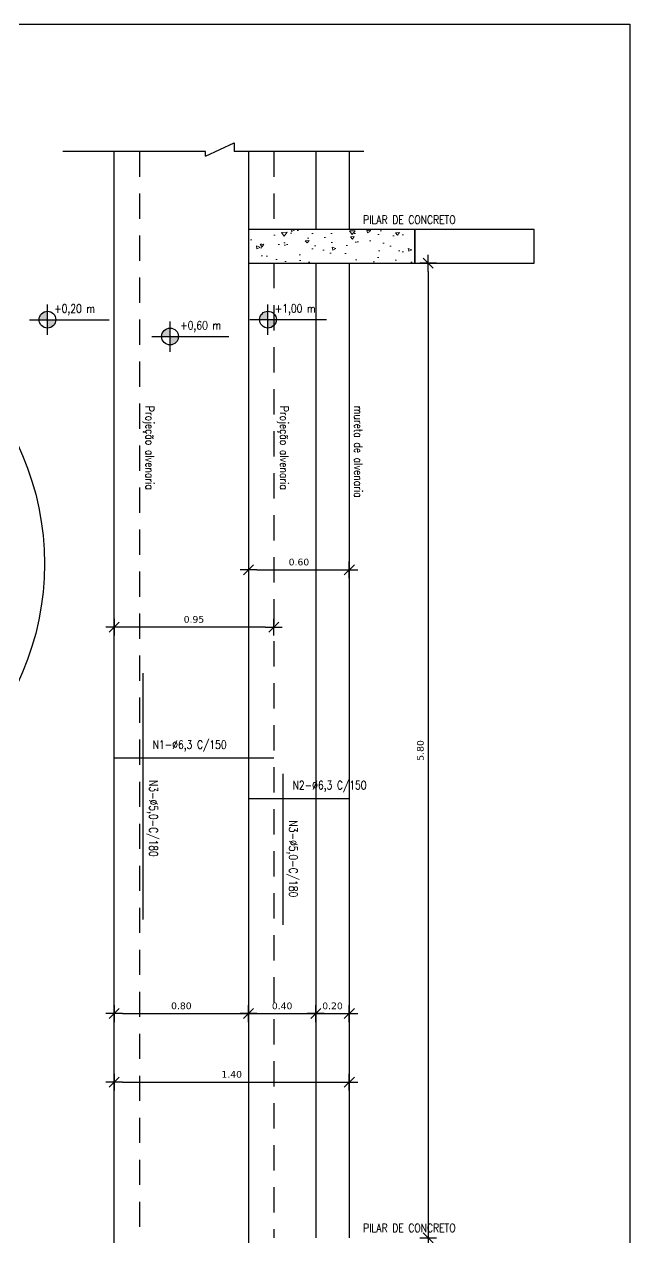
# Model space of a CAD drawing. Extents: x 25 to 1028, y -81 to 176.
# Drawn here: x 863.84 to 867.45, y 149.71 to 156.94 of the extents above; entities that cross this region are included whole.
import ezdxf

# ---------------------------------------------------------------- set-up
doc = ezdxf.new("R2010")
doc.units = 0
doc.header["$LTSCALE"] = 0.3
doc.header["$PDSIZE"] = 0.1
doc.linetypes.add('DASHED', pattern=[0.75, 0.5, -0.25])
doc.linetypes.add('HIDDEN', pattern=[9.525, 6.35, -3.175])
doc.layers.get('0').update_dxf_attribs({"linetype": 'CONTINUOUS'})
doc.layers.get('Defpoints').update_dxf_attribs({"linetype": 'CONTINUOUS'})
for name, color, linetype in [('ARQ-CTA-1_025', 1, 'CONTINUOUS'), ('ARQ_ESTRUTURA', 5, 'CONTINUOUS'), ('ARQ_VISTA0', 8, 'CONTINUOUS'), ('AÇO', 2, 'CONTINUOUS'), ('COTA', 1, 'CONTINUOUS'), ('HACHURA', 1, 'CONTINUOUS'), ('PROJEÇÃO', 8, 'HIDDEN'), ('texto2', 3, 'CONTINUOUS'), ('VISTA1', 1, 'CONTINUOUS')]:
    doc.layers.add(name, color=color, linetype=linetype)
doc.layers.add('HAT', color=8, linetype='CONTINUOUS', lineweight=15)
doc.layers.add('VPort', color=45, linetype='CONTINUOUS', plot=False)
doc.styles.add('dls1', font='romans.shx')
doc.styles.add('FNDE Texto Cota 0025', font='verdana.ttf', dxfattribs={"height": 0.04})
doc.dimstyles.new('FNDE 1-0025', dxfattribs={"dimscale": 5, "dimtxt": 0.04, "dimasz": 0.01, "dimexe": 0.15, "dimexo": 0.15, "dimgap": 0.005, "dimtad": 1, "dimzin": 1, "dimdsep": 46, "dimtxsty": 'FNDE Texto Cota 0025', "dimblk": 'tic', "dimcen": 0.015, "dimdle": 0.15, "dimse1": 1, "dimse2": 1, "dimclrd": 251, "dimclre": 251, "dimclrt": 256, "dimaunit": 1, "dimadec": 3, "dimazin": 0, "dimtfac": 1, "dimtix": 1, "dimtmove": 2, "dimatfit": 3, "dimfxl": 0.15, "dimtvp": 1, "dimtolj": 1, "dimtzin": 0, "dimarcsym": 0})

# ---------------------------------------------------------------- blocks, each defined once
blk = doc.blocks.new('tic')
at = {"color": 251}
for p, q in [((-1, 0), (1, 0)), ((0, -1), (0, 1))]:
    blk.add_line(p, q, dxfattribs=at)
blk.add_line((-0.6, -0.6), (0.6, 0.6))
blk = doc.blocks.new('*D1101')
at = {"layer": 'ARQ-CTA-1_025', "color": 251, "lineweight": -2}
blk.add_line((865.2766, 153.348), (864.4266, 153.348), dxfattribs=at)
at = {"layer": 'Defpoints', "color": 0}
for p in [(864.3766, 153.348), (864.3766, 152.6141), (865.3266, 152.6141)]:
    blk.add_point(p, dxfattribs=at)
at = {"layer": 'ARQ-CTA-1_025', "color": 251, "lineweight": -2, "xscale": 0.05, "yscale": 0.05, "zscale": 0.05, "rotation": 180}
blk.add_blockref('tic', (864.3766, 153.348), dxfattribs=at)
at = {"layer": 'ARQ-CTA-1_025', "color": 251, "lineweight": -2, "xscale": 0.05, "yscale": 0.05, "zscale": 0.05}
blk.add_blockref('tic', (865.3266, 153.348), dxfattribs=at)
at = {"layer": 'ARQ-CTA-1_025', "insert": (864.8516, 153.3938), "char_height": 0.04, "attachment_point": 5, "style": 'FNDE Texto Cota 0025'}
blk.add_mtext('\\A1;0.95', dxfattribs=at)
blk = doc.blocks.new('*D1102')
at = {"layer": 'ARQ-CTA-1_025', "color": 251, "lineweight": -2}
blk.add_line((865.2266, 153.6889), (865.7266, 153.6889), dxfattribs=at)
at = {"layer": 'Defpoints', "color": 0}
for p in [(865.7766, 153.6889), (865.1766, 153.348), (865.7766, 153.348)]:
    blk.add_point(p, dxfattribs=at)
at = {"layer": 'ARQ-CTA-1_025', "color": 251, "lineweight": -2, "xscale": 0.05, "yscale": 0.05, "zscale": 0.05, "rotation": 180}
blk.add_blockref('tic', (865.1766, 153.6889), dxfattribs=at)
at = {"layer": 'ARQ-CTA-1_025', "color": 251, "lineweight": -2, "xscale": 0.05, "yscale": 0.05, "zscale": 0.05}
blk.add_blockref('tic', (865.7766, 153.6889), dxfattribs=at)
at = {"layer": 'ARQ-CTA-1_025', "insert": (865.4766, 153.7347), "char_height": 0.04, "attachment_point": 5, "style": 'FNDE Texto Cota 0025'}
blk.add_mtext('\\A1;0.60', dxfattribs=at)
blk = doc.blocks.new('*D1113')
at = {"layer": 'ARQ-CTA-1_025', "color": 251, "lineweight": -2}
blk.add_line((866.2455, 155.4641), (866.2455, 149.7641), dxfattribs=at)
at = {"layer": 'Defpoints', "color": 0}
for p in [(865.7766, 155.5141), (865.7766, 149.7141), (866.2455, 149.7141)]:
    blk.add_point(p, dxfattribs=at)
at = {"layer": 'ARQ-CTA-1_025', "color": 251, "lineweight": -2, "xscale": 0.05, "yscale": 0.05, "zscale": 0.05}
for p, rotation in [((866.2455, 155.5141), 90), ((866.2455, 149.7141), 270)]:
    blk.add_blockref('tic', p, dxfattribs=dict(at, rotation=rotation))
at = {"layer": 'ARQ-CTA-1_025', "insert": (866.1996, 152.6141), "char_height": 0.04, "attachment_point": 5, "rotation": 90, "style": 'FNDE Texto Cota 0025'}
blk.add_mtext('\\A1;5.80', dxfattribs=at)
blk = doc.blocks.new('*D1114')
at = {"layer": 'ARQ-CTA-1_025', "color": 251, "lineweight": -2}
blk.add_line((864.4266, 151.0479), (865.1266, 151.0479), dxfattribs=at)
at = {"layer": 'Defpoints', "color": 0}
for p in [(865.1766, 151.0479), (864.3766, 150.8132), (865.1766, 150.8132)]:
    blk.add_point(p, dxfattribs=at)
at = {"layer": 'ARQ-CTA-1_025', "color": 251, "lineweight": -2, "xscale": 0.05, "yscale": 0.05, "zscale": 0.05, "rotation": 180}
blk.add_blockref('tic', (864.3766, 151.0479), dxfattribs=at)
at = {"layer": 'ARQ-CTA-1_025', "color": 251, "lineweight": -2, "xscale": 0.05, "yscale": 0.05, "zscale": 0.05}
blk.add_blockref('tic', (865.1766, 151.0479), dxfattribs=at)
at = {"layer": 'ARQ-CTA-1_025', "insert": (864.7766, 151.0938), "char_height": 0.04, "attachment_point": 5, "style": 'FNDE Texto Cota 0025'}
blk.add_mtext('\\A1;0.80', dxfattribs=at)
blk = doc.blocks.new('*D1115')
at = {"layer": 'ARQ-CTA-1_025', "color": 251, "lineweight": -2}
blk.add_line((865.2266, 151.0479), (865.5266, 151.0479), dxfattribs=at)
at = {"layer": 'Defpoints', "color": 0}
for p in [(865.5766, 151.0479), (865.5766, 151.0479), (865.1766, 150.8132)]:
    blk.add_point(p, dxfattribs=at)
at = {"layer": 'ARQ-CTA-1_025', "color": 251, "lineweight": -2, "xscale": 0.05, "yscale": 0.05, "zscale": 0.05, "rotation": 180}
blk.add_blockref('tic', (865.1766, 151.0479), dxfattribs=at)
at = {"layer": 'ARQ-CTA-1_025', "color": 251, "lineweight": -2, "xscale": 0.05, "yscale": 0.05, "zscale": 0.05}
blk.add_blockref('tic', (865.5766, 151.0479), dxfattribs=at)
at = {"layer": 'ARQ-CTA-1_025', "insert": (865.3766, 151.0937), "char_height": 0.04, "attachment_point": 5, "style": 'FNDE Texto Cota 0025'}
blk.add_mtext('\\A1;0.40', dxfattribs=at)
blk = doc.blocks.new('*D1116')
at = {"layer": 'ARQ-CTA-1_025', "color": 251, "lineweight": -2}
blk.add_line((865.6266, 151.0479), (865.7266, 151.0479), dxfattribs=at)
at = {"layer": 'Defpoints', "color": 0}
for p in [(865.5766, 151.0479), (865.7766, 151.0479), (865.7766, 151.0479)]:
    blk.add_point(p, dxfattribs=at)
at = {"layer": 'ARQ-CTA-1_025', "color": 251, "lineweight": -2, "xscale": 0.05, "yscale": 0.05, "zscale": 0.05, "rotation": 180}
blk.add_blockref('tic', (865.5766, 151.0479), dxfattribs=at)
at = {"layer": 'ARQ-CTA-1_025', "color": 251, "lineweight": -2, "xscale": 0.05, "yscale": 0.05, "zscale": 0.05}
blk.add_blockref('tic', (865.7766, 151.0479), dxfattribs=at)
at = {"layer": 'ARQ-CTA-1_025', "insert": (865.6766, 151.0937), "char_height": 0.04, "attachment_point": 5, "style": 'FNDE Texto Cota 0025'}
blk.add_mtext('\\A1;0.20', dxfattribs=at)
blk = doc.blocks.new('*D1117')
at = {"layer": 'ARQ-CTA-1_025', "color": 251, "lineweight": -2}
blk.add_line((864.4266, 150.6404), (865.7266, 150.6404), dxfattribs=at)
at = {"layer": 'Defpoints', "color": 0}
for p in [(864.3766, 150.8132), (865.7766, 150.8132), (865.7766, 150.6404)]:
    blk.add_point(p, dxfattribs=at)
at = {"layer": 'ARQ-CTA-1_025', "color": 251, "lineweight": -2, "xscale": 0.05, "yscale": 0.05, "zscale": 0.05, "rotation": 180}
blk.add_blockref('tic', (864.3766, 150.6404), dxfattribs=at)
at = {"layer": 'ARQ-CTA-1_025', "color": 251, "lineweight": -2, "xscale": 0.05, "yscale": 0.05, "zscale": 0.05}
blk.add_blockref('tic', (865.7766, 150.6404), dxfattribs=at)
at = {"layer": 'ARQ-CTA-1_025', "insert": (865.0766, 150.6863), "char_height": 0.04, "attachment_point": 5, "style": 'FNDE Texto Cota 0025'}
blk.add_mtext('\\A1;1.40', dxfattribs=at)

msp = doc.modelspace()

# ---------------------------------------------------------------- hatches: boundary and pattern name
at = {"layer": 'COTA'}
h = msp.add_hatch(color=256, dxfattribs=at)
h.paths.add_polyline_path([(863.92928149, 155.17756302), (863.97928149, 155.17756302), (863.97928149, 155.22756302, 0.4142135624)])
h.paths.add_polyline_path([(864.02928149, 155.17756302), (863.97928149, 155.17756302), (863.97928149, 155.12756302, 0.4142135624)])
h = msp.add_hatch(color=256, dxfattribs=at)
h.paths.add_polyline_path([(865.24213033, 155.17786035), (865.29213033, 155.17786035), (865.29213033, 155.22786035, 0.4142135624)])
h.paths.add_polyline_path([(865.34213033, 155.17786035), (865.29213033, 155.17786035), (865.29213033, 155.12786035, 0.4142135624)])
h = msp.add_hatch(color=256, dxfattribs=at)
h.paths.add_polyline_path([(864.65927258, 155.07712543), (864.70927258, 155.07712543), (864.70927258, 155.12712543, 0.4142135624)])
h.paths.add_polyline_path([(864.75927258, 155.07712543), (864.70927258, 155.07712543), (864.70927258, 155.02712543, 0.4142135624)])
at = {"layer": 'HAT'}
h = msp.add_hatch(dxfattribs=at)
h.set_pattern_fill('AR-CONC', color=256, scale=0.03, angle=-45, style=0)
h.set_pattern_definition([(5, (883.21618, 225.04436), (0.13884212, -0.1654656), [0.0225, -0.2475]), (310, (883.21618, 225.04436), (0.13013044, 0.18899765), [0.018, -0.198]), (55.4514, (883.22775, 225.03057), (0.2689726, 0.02353184), [0.01912206, -0.21034263]), (1.1842, (883.2586, 225.0868), (0.1912841, -0.2615079), [0.03375, -0.37125]), (51.6356, (883.27455, 225.065), (0.4049135, 0.0083697), [0.0286831, -0.3155139]), (306.1842, (883.2586, 225.0868), (0.4049135, 0.00837), [0.027, -0.297]), (336, (883.26922, 225.05497), (0.04121474, -0.21203147), [0.0225, -0.2475]), (281, (883.26922, 225.05497), (0.2054425, 0.1022126), [0.018, -0.198]), (26.4514, (883.27265, 225.0373), (0.2466572, -0.1098191), [0.01912206, -0.21034263]), (352.5, (883.21618, 225.04436), (0.073196945, 0.068037956), [0, -0.1956, 0, -0.201, 0, -0.19875]), (322.5, (883.21618, 225.04436), (0.13947283, 0.02786188), [0, -0.1146, 0, -0.1911, 0, -0.07575]), (282.5, (883.16888, 225.09167), (0.10845623, -0.11802545), [0, -0.075, 0, -0.234, 0, -0.3105]), (272.5, (883.14766, 225.11288), (0.14494794, -0.102477), [0, -0.0975, 0, -0.1554, 0, -0.2205])])
h.paths.add_polyline_path([(866.16655003, 155.71410383), (866.16655003, 155.51410383), (865.17655003, 155.51410383), (865.17655003, 155.71410383)])

# ---------------------------------------------------------------- linework, layer by layer
at = {"layer": 'ARQ-CTA-1_025'}
for p, q in [((864.91940949, 156.15115609), (865.09172607, 156.23009266)), ((865.09172607, 156.23009266), (865.09172607, 156.17817984)), ((864.91940949, 156.17817984), (864.07190892, 156.17817984)), ((864.91940949, 156.15115609), (864.91940949, 156.17817984)), ((865.86389234, 156.17817984), (865.09172607, 156.17817984))]:
    msp.add_line(p, q, dxfattribs=at)
at = {"layer": 'ARQ_ESTRUTURA', "ltscale": 10}
msp.add_lwpolyline([(865.17655003, 155.71410383), (865.17655003, 155.51410383), (866.16655003, 155.51410383), (866.16655003, 155.71410383)], close=True, dxfattribs=at)
at = {"layer": 'ARQ_VISTA0', "color": 3}
for p, q in [((865.57655003, 156.17817984), (865.57655003, 155.71410383)), ((865.77655003, 156.17817984), (865.77655003, 155.71410383)), ((865.57655003, 155.51410383), (865.57655003, 149.71410383)), ((865.77655003, 155.51410383), (865.77655003, 149.71410383))]:
    msp.add_line(p, q, dxfattribs=at)
at = {"layer": 'AÇO'}
for p, q in [((864.54716343, 153.07407615), (864.54716343, 151.60881311)), ((865.32655003, 152.56754697), (864.37655003, 152.56754697)), ((865.38006037, 152.4756256), (865.38006037, 151.5760662)), ((865.77655003, 152.32642742), (865.17655003, 152.32642742))]:
    msp.add_line(p, q, dxfattribs=at)
at = {"layer": 'COTA'}
for p, q in [((863.97928149, 155.08756302), (863.97928149, 155.26756302)), ((865.29213033, 155.08786035), (865.29213033, 155.26786035)), ((863.87178149, 155.17756302), (864.34727019, 155.17756302)), ((864.70927258, 154.98712543), (864.70927258, 155.16712543)), ((865.18463033, 155.17786035), (865.6403162, 155.17786035)), ((864.60177258, 155.07712543), (865.06007688, 155.07712543))]:
    msp.add_line(p, q, dxfattribs=at)
for centre in [(863.97928149, 155.17756302), (865.29213033, 155.17786035), (864.70927258, 155.07712543)]:
    msp.add_circle(centre, 0.05, dxfattribs=at)
at = {"layer": 'HACHURA', "color": 40}
msp.add_circle((862.30653643, 153.72453115), 1.65501587, dxfattribs=at)
at = {"layer": 'PROJEÇÃO'}
msp.add_lwpolyline([(866.16655003, 155.71410383), (866.16655003, 155.51410383), (866.87655003, 155.51410383), (866.87655003, 155.71410383)], close=True, dxfattribs=at)
at = {"layer": 'VISTA1', "linetype": 'DASHED'}
for p, q in [((864.52655003, 156.17817984), (864.52655003, 148.95691409)), ((865.32655003, 156.17817984), (865.32655003, 155.71410383)), ((865.32655003, 155.51410383), (865.32655003, 149.71410383))]:
    msp.add_line(p, q, dxfattribs=at)
at = {"layer": 'VISTA1', "color": 2}
msp.add_line((865.17655003, 156.17817984), (865.17655003, 148.95691409), dxfattribs=at)
msp.add_lwpolyline([(864.37655003, 148.95691409), (864.37655003, 156.17817984)], dxfattribs=at)
at = {"layer": 'VPort'}
for p, q in [((858.72820673, 156.93554727), (867.44610578, 156.93554727)), ((867.44610578, 156.93554727), (867.44610578, 148.36432814))]:
    msp.add_line(p, q, dxfattribs=at)

# ---------------------------------------------------------------- texts
at = {"layer": 'texto2', "style": 'dls1', "width": 0.8}
for s, p in [('PILAR DE CONCRETO ', (865.85890476, 155.74719053)), ('+0,20 m', (864.01967654, 155.21925184)), ('+1,00 m', (865.33252538, 155.21954917)), ('+0,60 m', (864.76993119, 155.11881424)), ('N1-%%C6,3 C/150', (864.6057629, 152.62339337)), ('N2-%%C6,3 C/150', (865.43865985, 152.38227382)), ('PILAR DE CONCRETO ', (865.85890476, 149.74719053))]:
    msp.add_text(s, height=0.05, dxfattribs=at).set_placement(p)
for s, p in [('Projeção alvenaria ', (864.56409849, 154.66491601)), ('Projeção alvenaria ', (865.36409849, 154.66491601)), ('mureta de alvenaria ', (865.80566411, 154.66491601)), ('N3-%%C5,0-C/180', (864.58565123, 152.4386969)), ('N3-%%C5,0-C/180', (865.41854818, 152.19757736))]:
    msp.add_text(s, height=0.05, rotation=270, dxfattribs=at).set_placement(p)

# ---------------------------------------------------------------- dimensions: what is measured, and where the dimension line sits
at = {"layer": 'ARQ-CTA-1_025'}
dim = msp.add_linear_dim(base=(866.24554848, 149.71410383), p1=(865.77655003, 155.51410383), p2=(865.77655003, 149.71410383), angle=90, dimstyle='FNDE 1-0025', dxfattribs=at)
dim.commit()
dim.dimension.update_dxf_attribs({"geometry": '*D1113', "text_midpoint": (866.19963511, 152.61410383)})
for base, p1, p2, picture, middle in [((865.77655003, 153.68891486), (865.17655003, 153.34802446), (865.77655003, 153.34802446), '*D1102', (865.47655003, 153.7347342)), ((864.37655003, 153.34802446), (865.32655003, 152.61410383), (864.37655003, 152.61410383), '*D1101', (864.85155003, 153.3938438)), ((865.17655003, 151.0478673), (864.37655003, 150.81317539), (865.17655003, 150.81317539), '*D1114', (864.77655003, 151.09378066)), ((865.57655003, 151.0478673), (865.17655003, 150.81317539), (865.57655003, 151.0478673), '*D1115', (865.37655003, 151.09368664)), ((865.77655003, 151.0478673), (865.57655003, 151.0478673), (865.77655003, 151.0478673), '*D1116', (865.67655003, 151.09370007)), ((865.77655003, 150.64044097), (864.37655003, 150.81317539), (865.77655003, 150.81317539), '*D1117', (865.07655003, 150.68626031))]:
    dim = msp.add_linear_dim(base=base, p1=p1, p2=p2, dimstyle='FNDE 1-0025', dxfattribs=at)
    dim.commit()
    dim.dimension.update_dxf_attribs({"geometry": picture, "text_midpoint": middle})

doc.saveas('drawing.dxf')
